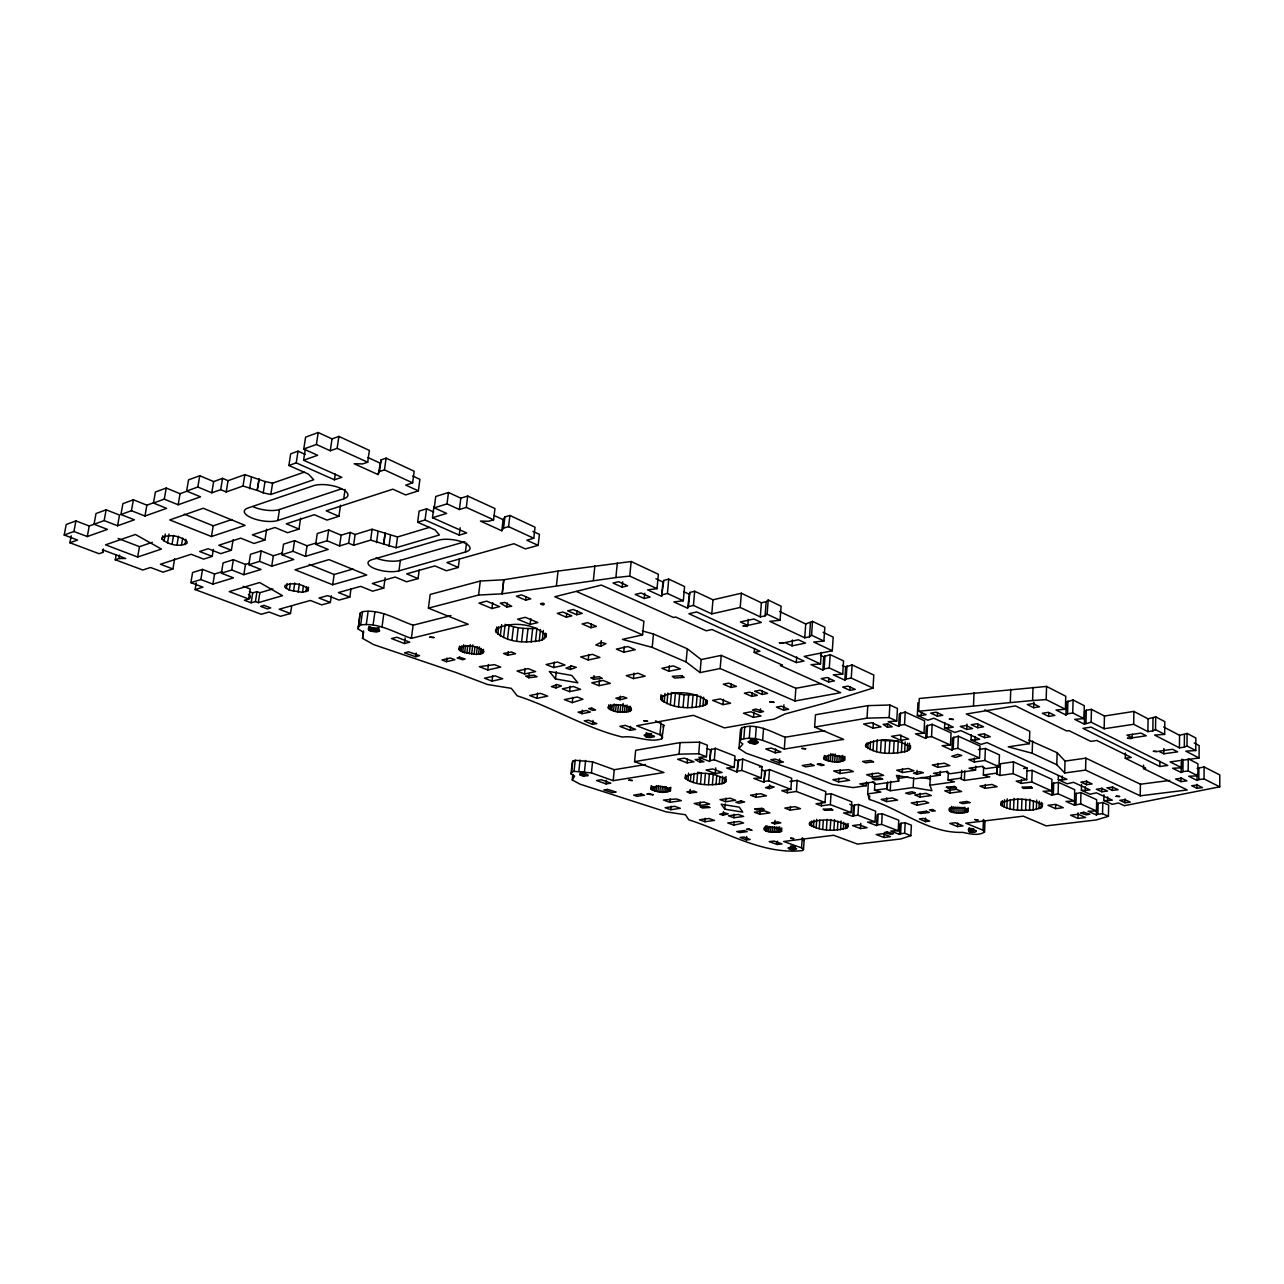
<?xml version="1.0" encoding="UTF-8"?>
<svg xmlns="http://www.w3.org/2000/svg" width="1284" height="1284" viewBox="0 0 1284 1284"><rect width="100%" height="100%" fill="white"/><g stroke="black" fill="none" stroke-linecap="round" stroke-linejoin="round"><path stroke-width="1.5" d="M1103.903 794.764L1103.775 800.494L1112.153 804.314L1118.508 802.998L1124.383 805.694L1219.752 786.819L1219.8 774.926L1204.103 766.933L1197.121 768.442M655.675 720.806L663.844 725.316L661.854 738.765C649.094 743.276 635.66 735.074 622.483 737.08C585.681 728.237 553.147 707.404 517.211 695.832L511.321 688.336L487.503 684.516L455.804 672.447L373.644 644.616L362.521 638.357L363.549 632.322L358.204 629.032L360.082 613.238L362.505 611.682C380.546 608.937 396.74 619.642 413.127 625.196L450.973 615.582M1194.184 743.003L1199.16 745.587L1199.063 757.977L1185.806 751.156L1195.757 750.546L1195.853 738.027L1187.106 733.421L1179.563 735.315L1163.609 726.969M1196.929 788.296L1191.713 785.728L1197.266 785.022L1202.466 787.606L1196.929 788.296L1196.945 784.347M1197.86 775.841L1188.181 770.978L1188.294 758.844L1197.94 763.771L1197.86 775.841L1188.663 776.242L1197.025 780.415L1197.073 774.429M1197.025 780.415L1198.807 779.565L1198.887 767.575M1219.752 786.819L1204.039 778.939L1204.103 766.933M162.169 539.296L162.185 537.627C169.809 533.711 180.787 536.086 187.063 541.688L186.966 543.341C179.327 547.161 168.493 544.833 162.169 539.296L162.779 535.749M360.082 613.238L358.204 629.032M917.964 702.749L917.322 715.397L921.254 715.525L926.117 714.658L918.622 711.224L919.28 698.496L1046.572 686.426L1065.752 696.249L1065.383 709.266L1056.026 710.036L1065.945 714.995L1066.314 702.075L1073.087 699.989L1084.29 705.718L1083.969 718.607L1074.66 719.345L1084.37 724.192L1084.691 711.4L1086.28 710.245L1091.448 709.378L1104.449 716.007L1133.9 711.416L1148.073 718.847L1155.696 716.841L1164.829 721.656L1164.652 734.4L1154.573 735.042L1179.434 747.85L1184.313 747.176L1184.442 734.608M1195.757 750.546L1186.994 745.988L1187.106 733.421M1179.434 747.85L1179.563 735.315M1180.975 781.651L1175.598 779.003L1181.585 778.216L1186.946 780.881L1180.975 781.651L1181.023 777.671M1181.954 759.117L1181.874 767.816L1172.613 768.233L1181.168 772.503L1181.264 762.134M1181.168 772.503L1182.933 771.62L1183.045 759.518M1163.769 753.788L1158.698 751.22L1172.581 749.262L1177.653 751.862L1163.769 753.788L1163.85 748.476M1084.37 724.192L1091.143 722.218L1104.16 728.75L1133.676 724.288L1147.88 731.607L1152.839 730.885L1153.016 718.093M1164.652 734.4L1155.52 729.649L1155.696 716.841M1159.837 766.5L1082.958 728.365L1091.063 727.129L1167.766 765.441L1159.837 766.5L1159.901 761.284M1143.579 765.12L1143.53 768.57L1187.235 789.965L1140.224 795.823L1140.417 784.219L1085.879 758.138L1065.03 761.091L1057.149 752.697L1028.901 740.066M1147.88 731.607L1148.073 718.847M1132.247 737.835L1126.951 735.154L1140.978 733.084L1146.243 735.78L1132.247 737.835L1132.311 734.223M1133.676 724.288L1133.9 711.416M1143.53 768.57L1145.697 768.281L1125.298 758.282L1125.394 753.034M1125.041 802.757L1119.776 800.317L1124.993 799.675L1130.257 802.115L1125.041 802.757L1125.121 798.937M1103.775 800.494L1107.562 800.702L1107.643 796.882M868.337 782.726L867.695 793.897L869.445 799.499C900.935 809.161 928.428 833.557 962.695 832.353C969.613 833.765 978.183 836.205 984.539 832.032L983.046 830.218L965.761 823.204L1023.3 816.159L1046.171 825.869L1096.199 819.962L1108.413 816.303L1108.654 805.132L1102.795 802.484L1096.632 803.768M1112.426 790.414L1106.952 787.862L1112.634 787.14L1118.107 789.692L1112.426 790.414L1112.506 786.53M1026.911 771.058L1032.159 770.336L1051.965 779.34L1051.612 790.88L1043.122 791.249L1051.885 795.149L1058.096 793.785L1074.371 801.072L1065.945 801.409L1074.483 805.212L1080.663 803.896L1096.424 810.942L1088.078 811.263L1096.376 814.955L1097.868 814.216L1098.125 803.014M1101.849 791.779L1096.343 789.243L1101.977 788.504L1107.482 791.056L1101.849 791.779L1101.929 787.911M1104.16 728.75L1104.449 716.007M1108.413 816.303L1102.539 813.687L1102.795 802.484M1086.489 784.701L1080.887 782.1L1086.553 781.346L1092.154 783.946L1086.489 784.701L1086.585 780.784M1091.143 722.218L1091.448 709.378M1096.376 814.955L1096.68 799.691L1080.951 792.549L1074.772 793.897M1075.96 804.442L1076.249 793.111M1077.934 818.406L1070.567 815.196L1078.191 814.265L1085.558 817.491L1077.934 818.406L1078.079 812.868M1080.663 803.896L1080.951 792.549M1107.562 800.702L1112.313 800.157L1096.392 792.838L1090.004 794.218L1081.385 790.27L1081.529 784.476M1085.959 723.069L1086.28 710.245M1081.385 790.27L1085.237 790.479L1085.333 786.611M1140.224 795.823L1085.574 770.111L1085.879 758.138M1065.945 714.995L1067.534 713.84L1067.887 700.904M1083.969 718.607L1072.734 712.957L1073.087 699.989M1074.483 805.212L1074.66 789.692L1058.433 782.293L1052.238 783.689L1051.885 795.149M1055.592 808.631L1048.001 805.325L1055.689 804.346L1063.248 807.668L1055.592 808.631L1055.705 804.891M1085.574 770.111L1064.693 772.968L1056.796 764.718L1057.149 752.697M1058.096 793.785L1058.433 782.293M1085.237 790.479L1090.004 789.901L1073.552 782.341L1067.148 783.77L1058.273 779.709L1058.385 775.793M1058.273 779.709L1062.173 779.934L1062.285 776.001M1064.693 772.968L1065.03 761.091M1065.383 709.266L1046.171 699.587L1046.572 686.426M1048.691 716.44L1042.303 713.294L1048.498 712.299L1054.87 715.461L1048.691 716.44L1048.803 712.764M1053.361 794.363L1053.699 782.871M1033.171 809.931L1041.035 807.877L1042.447 804.843C1030.571 798.086 1013.541 797.3 1001.135 803.062L1001.135 805.148C1010.315 811.311 1022.562 810.493 1033.171 809.931L1033.476 800.622M1036.381 809.402L1036.686 800.092M1039.045 808.711L1039.27 801.248M1041.035 807.877L1041.212 802.275M1042.303 806.93L1042.431 803.19M1021.55 810.316L1021.936 799.178M1025.611 810.397L1025.996 799.258M1026.686 779.725L1027.088 768.025L1013.525 761.861L1000.396 763.739L999.947 775.472L1013.108 773.642L1026.686 779.725L1016.174 781.154L1021.261 783.417L1031.774 782.004L1051.612 790.88M1056.796 764.718L1032.176 753.259L1008.197 746.839L1029.367 743.677L1029.784 731.318L984.828 709.827M918.622 711.224L1032.577 700.518L1033.026 687.405M1029.543 810.268L1029.912 799.113M1032.176 753.259L1032.577 741.077M1033.716 707.725L1027.28 704.547L1033.09 703.584L1039.51 706.778L1033.716 707.725L1033.909 702.155M1031.774 782.004L1032.159 770.336M1013.108 773.642L1013.525 761.861M1013.59 809.562L1013.991 798.439M1017.49 810.043L1017.875 798.905M1021.261 783.417L1021.39 779.548M1001.135 805.148L1001.279 801.425M1002.322 806.208L1002.531 800.622M1004.249 807.219L1004.537 799.772M1010.283 702.332L1010.765 689.283M1006.849 808.134L1007.186 798.841M1009.994 808.92L1010.331 799.643M999.947 775.472L996.914 774.124L997.203 766.291M996.914 774.124L997.395 765.232M975.728 766.179L975.567 770.111L969.035 768.201L982.838 766.211L982.677 767.27L985.775 768.651L998.984 766.773L999.434 754.88L985.39 748.492L978.328 749.551M984.539 737.658L978.183 734.721L983.977 733.806L990.333 736.759L984.539 737.658L984.684 734.111M961.732 770.352L961.267 779.115L964.332 780.431L989.771 776.884L983.335 775.006L983.656 767.206M998.984 766.773L984.908 760.465L985.39 748.492M983.046 830.218L983.48 819.513L984.972 821.359L984.539 832.032M985.181 788.312L979.997 786.065L991.938 784.444L997.106 786.707L985.181 788.312L985.326 784.492M967.301 812.05C970.206 806.48 953.627 807.026 949.293 808.471C946.581 814.056 962.936 813.446 967.301 812.05L967.446 808.39M1062.173 779.934L1066.972 779.324L986.979 742.601L980.912 744.415L971.041 739.905L971.266 734.625M968.168 811.632L968.329 807.957M973.497 705.558L974.042 692.638M968.858 831.567C966.724 829.175 974.845 829.833 976.418 830.828C976.594 833.348 965.552 833.091 969.019 828.003M969.436 831.743L969.597 828.196M970.142 831.904L970.287 828.357M970.929 832.032L971.073 828.485M971.041 739.905L974.877 740.049L975.021 736.518M984.908 760.465L974.283 762.022L974.444 758.042M971.763 832.128L971.908 828.581M972.63 832.176L972.774 828.629M977.718 727.723L971.234 724.706L977.108 723.759L983.576 726.792L977.718 727.723L977.862 724.144M973.481 832.192L973.625 828.645M974.283 762.022L968.89 759.614L979.531 758.058L980.029 746.052L958.378 736.197L952.503 738.011L951.942 750.113L942.039 745.699L950.497 745.057L951.059 732.875L932.152 724.288L926.294 726.166L925.668 738.428L915.46 733.87L923.999 733.196L924.608 720.854L905.204 712.01L899.346 713.968L898.672 726.407L888.143 721.704L896.746 720.998L897.436 708.479L889.86 705.012L867.775 705.638L815.468 714.787L814.634 727.065L843.684 739.391L784.299 749.07C770.785 743.95 755.778 734.769 740.836 739.648L739.568 741.526L742.906 744.014L738.958 748.46L746.197 753.243L808.984 775.006L832.674 784.444L853.058 787.59L866.299 785.696L866.523 781.924M956.837 812.804L957.094 807.315M957.543 826.559L949.791 823.429L955.264 822.755L963 825.885L957.543 826.559L957.704 822.98M958.875 812.933L959.116 807.443M960.897 812.949L961.138 807.459M962.823 812.868L963.064 807.379M964.332 780.431L964.749 770.785M966.788 729.456L960.288 726.455L966.114 725.524L972.598 728.542L966.788 729.456L967.013 724.112M964.573 812.692L964.814 807.187M966.082 812.403L966.242 808.743M930.37 775.697L929.905 785.23L954.445 781.812L948.009 779.966L948.362 772.262M949.983 793.079L944.767 790.864L956.387 789.291L961.604 791.506L949.983 793.079L950.16 789.291M949.983 811.44L950.144 807.78M951.942 750.113L953.209 749.102L953.755 736.984M951.364 811.889L951.604 806.4M953.017 812.274L953.258 806.785M954.863 812.579L955.103 807.09M979.531 758.058L957.832 748.347L958.378 736.197M937.834 767.351L932.28 764.975L944.35 763.194L949.871 765.601L937.834 767.351L938.026 763.434M872.462 782.084L875.656 784.363L898.688 781.073L896.425 775.424L915.476 778.682L940.097 775.167L940.273 771.299M974.877 740.049L979.676 739.247L960.801 730.596L954.734 732.474L944.559 727.835L944.799 722.475M944.559 727.835L948.443 727.964L948.603 724.401M925.668 738.428L926.904 737.369L927.513 725.091M925.411 821.632L919.36 818.903L923.774 818.422L929.696 821.118L925.411 821.632L925.587 818.052M950.497 745.057L931.558 736.583L932.152 724.288M937.368 716.183L930.723 713.134L936.164 712.219L942.809 715.284L937.368 716.183L937.545 712.572M916.872 774.188L923.389 772.695L919.745 771.604L913.438 773.128L916.872 774.188L917.065 770.32M921.254 715.525L921.431 711.914M917.145 805.228L911.271 802.885L924.528 801.12L928.685 802.837L917.145 805.228L917.322 801.553M920.002 797.059L914.706 794.908L926.021 793.351L931.317 795.534L920.002 797.059L920.179 793.335M825.644 794.443L831.053 793.673L851.79 801.81L851.131 812.611L843.572 812.9L852.769 816.431L853.411 805.71L854.486 804.988L858.579 804.474L875.624 811.167L875.014 821.84L867.519 822.113L876.458 825.548L877.068 814.955L878.144 814.249L882.236 813.751L898.768 820.235L898.206 830.78L890.759 831.037L899.474 834.391L900.582 833.733L901.143 823.237L905.204 822.771L911.383 825.179L910.837 835.643L900.983 838.917L857.535 844.102L833.637 835.274L783.641 841.485L801.569 847.873L803.511 849.526L802.42 850.602C762.198 854.871 726.038 831.599 688.754 819.802L685.463 814.746L666.219 811.889L579.999 784.155L572.247 779.95L572.808 774.493M907.29 751.124L910.549 747.721C899.265 738.3 878.352 737.497 865.657 744.736L865.496 745.972C876.234 755.409 893.985 754.206 907.29 751.124L907.708 743.115M910.837 835.643L904.658 833.268L905.204 822.771M909.2 750.097L909.554 743.227M910.292 748.957L910.484 745.506M887.421 782.871L887.116 789.499L890.229 790.751L913.181 787.557L913.662 778.088M897.612 753.05L898.254 741.093L881.209 740.451L880.535 752.376M898.672 726.407L899.875 725.316L900.549 712.861M898.688 781.073L898.993 775.343M900.71 740.306L891.61 736.31L899.586 735.042L908.671 739.054L900.71 740.306L900.999 735.09M901.384 752.617L902.026 740.659M923.999 733.196L904.546 724.497L905.204 712.01M902.299 772.535L896.714 770.207L908.43 768.49L913.999 770.833L902.299 772.535L902.508 768.667M899.474 834.391L900.036 823.911L901.143 823.237M904.642 751.975L905.172 741.975M884.788 752.906L885.462 740.964M898.206 830.78L881.643 824.392L882.236 813.751M887.437 727.209L883.151 724.353L887.726 723.919L892.219 726.808L887.437 727.209L887.629 723.662M896.746 720.998L889.154 717.579L889.86 705.012M883.906 837.457L876.169 834.536L882.782 833.717L890.518 836.654L883.906 837.457L884.098 834.006M886.538 801.585L881.177 799.434L892.252 797.958L897.564 800.092L886.538 801.585L886.746 797.894M887.116 789.499L887.533 781.972M889.154 753.194L889.828 741.253M890.229 790.751L890.743 781.378M893.487 753.243L894.145 741.301M873.024 750.723L873.601 740.772M872.205 776.997L866.652 774.701L878.112 773.016L883.649 775.327L872.205 776.997L872.43 773.161M876.571 751.638L877.261 739.696M867.695 793.897L880.888 792.051L874.484 790.286L874.918 782.791M876.458 825.548L877.55 824.874L878.144 814.249M860.473 828.581L852.528 825.58L859.173 824.729L867.101 827.731L860.473 828.581L860.794 823.317M814.634 727.065L867.037 718.157L867.775 705.638M866.202 747.24L866.443 743.227M867.743 748.476L868.096 742.489M662.769 737.16L659.944 734.785L636.72 725.765L693.424 715.332L724.433 727.884L774.156 719.12L784.877 714L824.424 703.263L873.024 688.08L873.794 675.031L852.094 664.903L845.658 666.974L844.824 680.135L833.252 674.838L842.721 674.148L843.556 660.907L830.17 654.631L823.734 656.782L822.851 670.071L810.99 664.647L820.524 663.94L821.295 652.465M870.038 749.663L870.52 741.687M873.024 728.172L863.618 724.064L871.627 722.731L881.017 726.872L873.024 728.172L873.329 722.892M869.445 799.499L869.653 795.807M847.055 827.859L847.986 826.077C837.553 819.064 820.669 817.924 809.337 823.397L809.305 824.328C819.738 831.438 835.178 831.486 847.055 827.859L847.263 824.36M847.889 827.008L848.114 823.493M852.769 816.431L853.828 815.725L854.486 804.988M875.014 821.84L857.937 815.228L858.579 804.474M838.548 781.94L832.899 779.677L844.037 778.04L849.607 780.303L838.548 781.94L838.789 778.152M839.945 773.546L833.669 770.962L848.74 769.662L853.379 771.54L839.945 773.546L840.185 769.71M840.763 761.556C853.025 758.058 831.871 753.612 827.57 755.778C815.452 759.326 836.51 763.659 840.763 761.556L841.132 755.698M844.824 680.135L846.156 678.995L846.975 665.818M837.393 829.978L837.938 821.262M842.384 761.251L842.753 755.393M843.7 760.85L843.941 756.95M844.663 760.369L844.904 756.469M840.587 829.689L841.132 820.957M849.847 690.359L842.657 687.101L848.066 686.105L855.24 689.38L849.847 690.359L850.072 686.651M873.024 688.08L851.276 678.096L852.094 664.903M843.331 829.223L843.749 822.241M845.514 828.613L845.835 823.365M830.395 761.316L830.892 753.531M826.398 829.737L827.073 819.288M832.497 761.605L833.011 753.804M851.131 812.611L830.363 804.587L831.053 793.673M830.17 829.994L830.828 819.561M834.68 761.765L835.178 753.965M836.831 761.813L837.2 755.971M833.878 830.074L834.536 819.625M838.885 761.749L839.255 755.891M816.143 827.987L816.72 819.272M842.721 674.148L829.304 667.969L830.17 654.631M828.645 681.981L821.23 678.626L827.04 677.519L834.456 680.889L828.645 681.981L828.886 678.241M819.256 828.71L819.818 820.011M824.119 759.358L824.376 755.457M830.363 804.587L821.311 805.822L821.551 802.195M825.227 759.935L825.484 756.035M820.524 663.94L804.169 656.413L832.305 650.779L833.204 637.137L823.076 632.306M826.687 760.481L826.944 756.581M822.707 829.304L823.285 820.604M821.311 805.822L815.998 803.784L825.034 802.532L825.756 791.586L797.171 780.383L789.917 781.474M828.437 760.947L828.806 755.088M803.511 849.526L804.185 839.495L802.243 837.826L801.569 847.873M810.011 825.291L810.252 821.792M811.44 826.238L811.777 821.006M832.305 650.779L813.719 642.032L823.895 641.069L824.826 627.266L812.515 621.344L805.726 623.976L779.532 611.457M813.494 827.153L813.96 820.171M822.851 670.071L824.151 668.9L825.034 655.594M791.121 849.494C778.907 845.53 808.166 849.206 791.121 849.494L791.345 846.156M791.907 849.575L792.148 846.236M825.034 802.532L796.401 791.474L797.171 780.383M792.709 849.623L792.95 846.284M793.496 849.639L793.737 846.3M794.234 849.623L794.459 846.284M358.22 626.48L360.643 624.971C378.684 622.307 394.942 632.835 411.378 638.341L468.227 624.249L428.391 608.135L430.172 594.444L480.296 581.042L503.729 579.774L558.026 571.075L631.166 561.509L658.371 574.269L657.023 588.666L647.569 589.87L661.597 596.29L662.929 582.005L663.812 580.416L668.739 579.116L684.581 586.531L683.297 600.768L673.891 601.923L687.566 608.167L689.749 592.502L694.676 591.25L712.973 599.805L741.349 593.224L761.396 602.806L766.163 601.714L768.201 600.013L781.105 606.225L780.062 620.3L769.742 621.328L804.747 637.795L809.498 636.816L810.445 622.965M794.876 849.559L795.117 846.22M809.498 636.816L811.568 635.227L812.515 621.344M781.507 831.406C782.261 826.334 768.554 826.896 764.044 828.132C763.45 833.204 776.964 832.594 781.507 831.406L781.747 827.971M796.305 662.592L688.93 613.736L696.714 611.954L804.009 661.067L796.305 662.592L796.706 656.862M796.401 791.474L787.317 792.79L787.573 789.098M754.527 648.564L754.222 652.4L782.502 665.144L780.399 665.561L840.683 692.67L794.957 701L795.855 688.304L721.255 655.386L701.176 659.559L687.277 648.757L653.476 633.991L642.321 630.958M787.317 792.79L781.796 790.671L790.88 789.339L791.666 778.232L769.501 769.549L764.734 771.106L763.9 782.293L753.788 778.409L761.187 777.879L762.038 766.612L742.73 759.069L737.995 760.674L737.096 772.005L726.696 768.009L734.143 767.463L735.042 756.051L715.284 748.299L710.566 749.968L709.619 761.444L698.913 757.335L706.409 756.757L707.372 745.202L699.684 742.168L680.103 742.601L635.66 750.305L634.585 761.637L663.924 772.503L613.19 780.672L591.426 772.904L574.06 771.331L571.653 772.262L570.995 773.899L574.638 776.082L572.247 779.95M790.222 810.108L784.829 808.069L795.117 806.641L800.51 808.695L790.222 810.108L790.479 806.529M804.747 637.795L805.726 623.976M790.366 849.382L790.607 846.044M770.384 831.855L770.753 826.703M772.246 832.064L772.631 826.912M774.14 832.176L774.509 827.024M774.733 823.863L771.54 822.803L777.831 821.84L780.849 822.867L774.733 823.863L774.99 820.38M779.34 762.776L770.801 759.743L775.103 759.037L783.465 762.006L779.34 762.776L779.613 758.908M783.545 710.18L776.387 707.131L781.442 706.216L788.585 709.282L783.545 710.18L783.93 704.82M775.985 832.192L776.355 827.04M777.703 832.128L778.072 826.976M777.221 844.487L769.18 841.646L773.947 841.052L781.972 843.909L777.221 844.487L777.462 841.132M784.299 749.07L785.15 737.241C771.684 732.057 756.693 722.731 741.783 727.723L740.499 729.633L738.958 748.46M792.051 645.868L784.941 642.578L798.407 639.785L805.501 643.091L792.051 645.868L792.469 640.01M779.227 831.968L779.597 826.816M780.511 831.727L780.768 828.292M763.9 782.293L765.585 770.207M764.462 830.363L764.718 826.928M790.88 789.339L768.683 780.784L769.501 769.549M765.585 830.812L765.97 825.66M769.341 788.617L774.22 786.996L770.4 786.081L765.505 787.702L769.341 788.617L769.614 784.925M766.981 831.213L767.367 826.061M768.602 831.567L768.988 826.414M775.279 752.825L765.762 748.989L771.395 748.058L780.913 751.91L775.279 752.825L775.568 748.909M754.735 743.821C769.196 740.29 734.063 740.242 754.735 743.821L755.024 739.857M755.393 738.701L756.308 726.744M687.566 608.167L688.497 606.658L693.424 605.438L711.785 613.88L740.21 607.444L760.305 616.898L765.087 615.838L766.163 601.714M755.634 743.789L755.939 739.825M756.437 743.693L756.741 739.728M765.087 615.838L767.126 614.169L768.201 600.013M760.288 712.427L763.547 711.496L755.714 709.025L752.456 710.036L760.288 712.427L760.561 708.88M762.102 694.467L754.623 691.241L760.112 690.198L767.591 693.424L762.102 694.467L762.375 690.808M756.132 797.3L750.482 795.197L760.802 793.705L766.436 795.807L756.132 797.3L756.404 793.673M762.648 740.274L763.547 728.333M759.855 814.265L754.446 812.258L764.462 810.878L769.886 812.884L759.855 814.265L760.112 810.734M751.846 696.377L744.367 693.183L749.824 692.156L757.303 695.366L751.846 696.377L752.135 692.75M749.262 738.316L750.193 726.359M750.177 743.211L750.482 739.263M760.305 616.898L761.396 602.806M750.979 743.436L751.284 739.472M753.515 717.371L743.452 713.182L751.044 711.801L761.075 715.99L753.515 717.371L753.917 712.074M751.862 743.596L752.167 739.648M752.809 743.725L753.114 739.777M746.437 839.945L740.098 837.457L743.966 837.04L750.177 839.495L746.437 839.945L746.71 836.574M753.772 743.805L754.077 739.841M747.85 625.404L740.386 621.954L753.933 618.968L761.364 622.451L747.85 625.404L748.315 619.434M733.902 817.764L728.429 815.805L738.22 814.441L743.693 816.415L733.902 817.764L734.175 814.265M733.838 825.098L743.58 822.996L739.263 821.423L727.771 822.98L733.838 825.098L734.111 821.648M737.096 772.005L738.798 759.743M740.836 739.648L741.783 727.723M743.837 738.557L744.768 726.616M761.187 777.879L741.847 770.432L742.73 759.069M722.025 783.721L725.588 782.1L726.134 780.03C715.044 772.358 698.143 771.363 685.656 776.226L685.271 778.313C695.43 785.808 709.972 785.439 722.025 783.721L722.635 776.322M730.949 687.454L723.293 684.195L728.75 683.136L736.406 686.41L730.949 687.454L731.238 683.794M724.16 782.983L724.609 777.43M725.588 782.1L726.038 776.531M723.197 815.131L728.253 813.879L724.93 812.965L719.682 814.2L723.197 815.131L723.486 811.616M740.21 607.444L741.349 593.224M724.786 809.193L721.175 804.217L739.231 807.154L742.73 812.082L724.786 809.193L725.203 803.88M725.653 801.714L719.987 799.643L730.034 798.183L735.684 800.253L725.653 801.714L725.942 798.118M708.479 784.717L709.394 773.658L713.294 773.722L712.379 784.781M794.957 701L720.163 668.531L721.255 655.386M734.143 767.463L714.337 759.807L715.284 748.299M715.284 773.53L706.023 770.015L712.797 768.956L722.057 772.486L715.284 773.53L715.734 767.896M716.023 784.636L716.777 775.408M723.004 704.659L712.62 700.358L720.228 698.913L730.596 703.231L723.004 704.659L723.454 699.298M719.281 784.267L719.891 776.884M699.78 762.102L695.174 759.598L699.138 759.245L703.953 761.765L699.78 762.102L700.101 758.282M661.067 694.612L661.019 699.571C672.88 708.993 691.177 709.346 705.285 705.077L705.735 699.732M705.285 705.077L706.874 703.921L707.179 700.358M700.518 783.978L701.449 772.92L697.693 772.262L696.747 783.32M699.812 805.501L694.179 803.463L704.033 802.035L709.651 804.089L699.812 805.501L700.117 801.954M704.467 784.444L705.398 773.385M704.932 821.728L699.411 819.786L708.993 818.486L714.482 820.412L704.932 821.728L705.221 818.277M709.619 761.444L711.352 749.005M687.967 780.511L688.609 773.112M696.137 707.323L697.196 694.901L684.147 694.853L672.768 692.798M690.359 781.555L690.985 774.172M720.163 668.531L700.053 672.591L701.176 659.559M689.893 793.047L686.844 791.827L693.793 790.992L696.763 792.164L689.893 793.047L690.214 789.419M693.328 782.502L694.114 773.273M699.812 706.81L700.727 696.153M706.409 756.757L698.689 753.756L699.684 742.168M702.894 706.056L703.664 697.164M711.785 613.88L712.973 599.805M683.04 707.243L684.147 694.853M634.585 761.637L679.076 754.157L680.103 742.601M693.424 605.438L694.676 591.25M687.582 707.548L688.673 695.142M685.271 778.313L685.592 774.605M687.149 762.873L677.631 759.261L684.42 758.138L693.938 761.765L687.149 762.873L687.486 759.069M692.012 707.58L693.087 695.174M686.25 779.42L686.571 775.713M665.658 791.987C678.482 790.254 659.992 784.668 655.514 786.562C642.77 788.312 661.212 793.833 665.658 791.987L666.139 786.562M674.26 705.895L675.368 693.488M667.279 791.827L667.616 788.216M668.675 791.57L668.996 787.959M669.75 791.233L670.071 787.606M670.473 790.816L670.794 787.188M669.815 802.339L663.443 800.044L676.668 798.969L681.355 800.638L669.815 802.339L670.136 798.776M678.546 706.698L679.653 694.291M688.497 606.658L689.749 592.502M670.842 809.706L665.128 807.7L674.726 806.304L680.343 808.31L670.842 809.706L671.147 806.208M700.053 672.591L686.105 661.966L687.277 648.757M662.191 701L662.672 695.655M654.342 790.832L654.679 787.204M659.944 734.785L661.019 722.908M656.044 791.233L656.525 785.824M664.181 702.396L665 693.504M661.854 738.765L662.4 732.859M657.906 791.586L658.403 786.161M668.932 671.259L661.886 668.29L673.346 665.914L680.44 668.9L668.932 671.259L669.446 665.69M666.942 703.696L667.905 693.039M659.88 791.827L660.361 786.418M661.87 791.987L662.367 786.562M670.344 704.884L671.452 692.461M663.828 792.035L664.309 786.611M946.998 771.363L946.902 772.406L950.016 773.754L975.567 770.111M648.26 737.401C632.723 731.784 668.129 736.695 648.26 737.401L648.629 733.469M649.222 737.514L649.592 733.581M661.597 596.29L663.812 580.416M650.169 737.562L650.539 733.629M651.1 737.562L651.453 733.629M662.48 594.717L667.423 593.465L668.739 579.116M650.892 789.291L651.229 785.664M651.726 789.837L652.063 786.209M652.882 790.35L653.219 786.739M661.019 699.571L661.34 696.008M686.105 661.966L652.208 647.393L653.476 633.991M645.74 736.807L646.109 732.875M646.494 737.048L646.863 733.116M647.345 737.241L647.714 733.308M629.625 711.368L631.519 709.619C626.062 704.226 615.068 703.568 608.327 706.986L608.151 707.644C613.238 713.037 622.724 712.668 629.625 711.368L630.123 706.12M633.429 678.594L645.162 676.187L638.02 673.217L626.287 675.641L633.429 678.594L633.959 673.105M630.669 710.854L631.006 707.356M630.251 730.371L635.628 729.392L625.196 725.364L619.835 726.359L630.251 730.371L630.637 726.407M644.199 598.505L650.105 597.092L641.117 592.999L635.211 594.444L644.199 598.505L644.712 593.176M652.208 647.393L622.403 639.384L642.594 634.858L643.894 621.263L576.436 591.491M620.011 699.748L626.865 698.095L622.933 696.634L615.855 698.223L620.011 699.748L620.349 696.201M613.19 780.672L614.266 769.71L645.451 764.526M620.011 712.058L620.702 705.077M622.275 712.187L623.125 703.471M624.441 712.171L625.131 705.205M626.448 712.026L627.122 705.044M628.197 711.753L628.695 706.521M608.423 708.335L608.76 704.836M609.13 709.041L609.483 705.542M622.146 587.173L627.667 585.809L618.567 581.668L613.046 583.048L622.146 587.173L622.692 581.78M610.253 709.715L610.767 704.483M611.73 710.357L612.243 705.125M606.064 783.914L610.879 783.144L601.313 779.741L596.498 780.528L606.064 783.914L606.417 780.287M613.527 710.935L614.217 703.953M615.55 711.416L616.24 704.451M657.023 588.666L629.738 576.083L631.166 561.509M617.748 711.801L618.423 704.82M623.751 652.208L635.227 649.704L627.908 646.558L616.368 649.11L623.751 652.208L624.313 646.526M591.426 772.904L592.55 761.845L575.216 760.272L572.808 761.219L572.15 762.889L570.995 773.899M428.391 608.135L478.579 595.038L502.06 593.834L615.871 577.575L617.331 563.05M580.304 775.199C577.399 769.453 599.451 778.216 580.304 775.199L580.689 771.54M580.978 775.424L581.347 771.748M581.748 775.6L582.117 771.941M582.583 775.761L582.968 772.101M583.466 775.873L583.851 772.214M593.689 679.284L590.72 677.695L599.339 676.684L602.276 678.369L593.689 679.284L594.059 675.641M584.493 771.507L585.616 760.417M584.364 775.937L584.734 772.278M592.598 724.401L584.236 720.854L588.618 720.163L596.803 723.63L592.598 724.401L592.999 720.42M600.719 646.301L605.968 643.637L601.04 642.337L595.792 644.985L600.719 646.301L601.297 640.588M598.922 685.688L610.301 683.345L603.143 680.456L591.78 682.799L598.922 685.688L599.484 680.263M571.653 772.262L572.808 761.219M593.368 580.4L594.861 565.971M574.06 771.331L575.216 760.272M582.053 713.679L590.415 712.058L586.467 710.517L578.089 712.155L582.053 713.679L582.406 710.212M590.929 627.699L596.434 626.415L587.623 622.644L582.117 623.944L590.929 627.699L591.33 623.815M588.2 659.992L599.917 657.44L592.406 654.342L580.673 656.927L588.2 659.992L588.778 654.407M578.875 771.138L580.031 760.064M570.321 669.478L576.291 667.359L571.653 665.979L565.955 668.129L570.321 669.478L570.722 665.802M576.693 614.715L582.246 613.383L573.242 609.483L567.672 610.847L576.693 614.715L577.11 610.767M569.566 691.627L580.625 689.347L573.418 686.507L562.36 688.802L569.566 691.627L570.144 686.266M572.279 702.637L582.952 699.234L577.286 696.987L564.334 699.603L572.279 702.637L572.824 697.372M566.324 617.203L571.829 615.887L562.825 612.019L557.304 613.351L566.324 617.203L566.758 613.271M553.645 667.536L564.992 665.048L557.481 662.03L546.117 664.534L553.645 667.536L554.239 662.014M555.523 678.931L549.311 671.484L571.829 675.464L577.848 682.831L555.523 678.931L556.309 671.692M555.94 687.919L561.429 685.929L557.16 684.629L551.43 686.619L555.94 687.919L556.325 684.34M542.281 640.01L546.294 635.869C535.155 623.254 510.085 620.862 495.784 629.433L495.496 631.022C506.153 643.444 527.21 643.348 542.281 640.01L543.341 630.492M536.985 698.319L547.706 696.105L540.5 693.344L529.73 695.543L536.985 698.319L537.579 693.039M544.528 638.822L545.17 633.108M545.893 637.426L546.326 633.606M556.453 585.376L558.026 571.075M531.175 641.936L532.667 628.646L536.953 628.309L535.46 641.599M528.719 677.743L525.638 676.074L534.016 675.143L537.081 676.748L528.719 677.743L529.12 674.116M539.216 640.957L540.484 629.545M525.654 600.158L530.79 598.858L521.529 594.893L516.409 596.209L525.654 600.158L526.055 596.659M521.609 641.631L523.134 628.357L532.667 628.646M532.956 531.399L539.408 534.369L538.157 545.363L526.841 540.211L533.759 538.269L535.027 527.194L509.909 515.462L504.901 516.922L503.119 519.635L501.787 530.774L480.425 521.063L488.578 521.272L493.586 519.795L494.95 508.528L467.729 496.041L460.828 498.176L448.485 492.494L435.741 496.507L434.265 507.838L446.623 513.407L432.499 517.709L433.96 506.506M526.488 641.936L528.013 628.662M524.53 673.988L535.605 671.58L528.141 668.611L517.051 671.034L524.53 673.988L525.156 668.531M530.115 624.409L537.819 622.563L525.3 617.315L517.596 619.177L530.115 624.409L530.79 618.583M507.758 655.257L515.558 653.716L511.546 651.999L503.617 653.476L507.758 655.257L508.191 651.55M511.931 640.106L513.488 626.817L506.458 624.714M516.698 641.005L518.222 627.732L513.488 626.817M961.267 779.115L961.395 778.088L948.009 779.966M500.311 636.013L501.659 624.586M506.843 606.947L500.246 603.143L504.885 602.469L511.738 606.305L506.843 606.947L507.308 602.982M503.585 637.554L505.158 624.249M507.517 638.934L509.074 625.645M491.981 608.536L499.685 606.594L486.7 601.153L478.996 603.111L491.981 608.536L492.687 602.613M501.787 530.774L503.569 528.093L504.901 516.922M487.792 669.975L500.728 667.07L494.501 664.663L479.317 666.653L487.792 669.975L488.434 664.518M503.569 528.093L508.576 526.649L509.909 515.462M496.17 632.675L496.86 626.945M492.045 681.114L502.686 678.755L495.223 675.865L484.469 678.209L492.045 681.114L492.687 675.737M497.807 634.376L498.706 626.736M476.396 654.423L481.949 653.572L483.988 651.614C478.402 645.451 466.269 644.311 459.03 648.195L459.142 649.752L462.705 652.128L476.396 654.423L477.295 647.008M478.547 654.294L479.446 646.879M480.409 654.005L481.083 648.436M481.949 653.572L482.399 649.864M483.073 653.01L483.522 649.303M464.647 652.818L465.562 645.403M466.83 653.412L467.745 645.996M469.19 653.877L470.329 644.616M478.579 595.038L480.296 581.042M471.629 654.214L472.753 644.953M474.053 654.391L474.968 646.992M465.418 552.024A18.201 6.436 7.7 0 0 463.957 542.651A18.201 6.436 7.7 0 0 438.406 540.211L372.007 559.663A17.687 6.003 8.2 0 0 374.318 568.459A17.687 6.003 8.2 0 0 398.939 570.85L465.418 552.024L466.557 543.004M459.142 649.752L459.608 646.029M459.913 650.571L460.362 646.847M461.117 651.373L461.807 645.804M462.705 652.128L463.636 644.712M433.703 512.027L426.529 508.817L419.13 511.096L417.637 522.235L425.052 519.972L459.223 535.123L460.153 527.772M446.511 661.677L454.873 659.735L450.379 658.002L442.017 659.96L446.511 661.677L446.976 658.034M419.226 569.903L418.07 578.602L406.643 573.852L434.907 565.907L446.334 570.77L458.324 567.464L459.431 558.604M434.265 507.838L447.009 503.89L459.383 509.523L466.301 507.405L467.729 496.041M459.383 509.523L460.828 498.176M447.009 503.89L448.485 492.494M415.727 656.734L419.579 655.643L408.585 651.823L404.492 652.85L415.727 656.734L416.209 653.058M404.396 643.525L409.757 642.193L396.868 637.233L391.508 638.565L404.396 643.525L405.134 637.923M425.052 519.972L426.529 508.817M411.378 638.341L413.127 625.196M412.71 476.027L419.916 479.349L418.375 490.857L405.728 485.111L412.629 482.864L414.202 471.26L386.099 458.147L381.123 459.849L378.074 474.582L354.175 463.749L362.714 463.909L367.689 462.208L369.375 450.411L338.896 436.416L332.042 438.887L318.207 432.515L305.592 437.154L303.762 449.031L317.613 455.274L303.602 460.25L305.415 448.501M382.006 626.945L383.82 613.656M397.526 536.969L372.135 529.249L355.122 534.497L350.195 532.411L341.143 535.219L328.656 529.955L317.26 533.55L315.655 544.288L327.051 540.757L339.586 545.957L348.638 543.196L353.582 545.267L370.611 540.115L396.05 547.754L397.526 536.969L429.53 527.355M398.939 570.85L400.367 560.338L464.872 541.752M370.755 631.118C358.878 622.884 395.761 633.365 370.755 631.118L371.285 627.346M383.547 544.111L385.056 533.293M371.75 631.375L372.28 627.619M383.772 544.047L385.28 533.213M373.098 624.955L374.944 611.649M372.825 631.6L373.355 627.828M373.933 631.744L374.447 627.972M375.008 631.824L375.538 628.053M376.052 631.84L376.565 628.069M376.982 631.776L377.512 628.004M389.004 546.262L390.48 535.46M377.785 631.632L378.315 627.876M351.03 588.65L349.826 597.092L338.414 592.582L360.643 586.355L372.617 591.17L383.723 588.104L385.136 577.816M378.443 631.439L378.957 627.667M360.643 624.971L362.505 611.682M378.074 474.582L379.47 471.549L384.462 469.88L386.099 458.147M362.521 638.357L363.565 630.893M376.533 542.618L378.042 531.785M366.277 624.554L368.139 611.248M368.524 630.075L369.054 626.303M369.102 630.444L369.632 626.672M369.856 630.797L370.386 627.025M379.47 471.549L381.123 459.849M370.611 540.115L372.135 529.249M353.582 545.267L355.122 534.497M339.586 545.957L341.143 535.219M348.638 543.196L350.195 532.411M300.633 518.174L298.979 529.072L286.3 523.808L314.307 514.707L327.019 520.1L338.912 516.296L340.533 505.19M343.711 498.85A19.404 7.11 9.3 0 0 340.613 488.273A19.404 7.11 9.3 0 0 313.585 485.689L247.876 508.047A18.859 6.597 9.7 0 0 251.808 517.95A18.859 6.597 9.7 0 0 277.793 520.485L343.711 498.85L345.091 489.413M332.652 584.75L366.743 575.007L328.993 559.599L295.031 569.775L332.652 584.75L334.161 574.494L353.084 568.989M291.709 605.647L290.505 613.511L279.19 609.226L310.359 600.463L321.722 604.876L330.373 602.469L331.352 595.792M303.762 449.031L316.394 444.473L330.261 450.78L337.13 448.341L338.896 436.416M305.287 454.424L298.032 451.166L290.714 453.814L288.884 465.482L296.235 462.866L334.418 479.799L335.284 474.037M327.051 540.757L328.656 529.955M302.494 592.293L308.032 590.704L308.369 589.228C302.559 583.755 292.27 582.246 285 585.472L284.727 586.965L289.317 590.175L302.494 592.293L303.505 585.536M305.961 591.764L306.732 586.708M308.032 590.704L308.545 587.318M330.261 450.78L332.042 438.887M293.49 591.426L294.774 582.984M316.394 444.473L318.207 432.515M298.113 592.165L299.397 583.738M307.036 545.796L294.582 540.676L283.571 544.143L281.934 554.72L292.961 551.301L305.448 556.357L307.036 545.796L316.506 542.859M286.268 588.618L287.038 583.546M292.961 551.301L294.582 540.676M289.317 590.175L290.361 583.418M296.235 462.866L298.032 451.166M243.222 586.323L250.284 589.035L248.695 599.002L244.425 600.254L251.15 602.79L255.404 601.57L258.293 602.661L259.866 592.726L272.898 588.907M277.793 520.485L279.511 509.507L341.608 488.787M273.348 555.779L261.214 550.932L250.508 554.303L248.839 564.703L259.561 561.381L271.726 566.196L273.348 555.779L282.528 552.939M288.884 465.482L308.433 474.101L313.729 479.751L270.812 494.484L263.22 492.847L265.018 481.532L244.859 474.647L228.07 480.681L222.581 478.354L213.658 481.58L199.758 475.738L188.539 479.847L186.613 491.082L200.529 496.812L178.155 504.772L164.288 499.139L153.454 503.055L155.412 492.013L166.23 488.048L180.065 493.714L187.512 491.018M251.15 602.79L252.723 592.871L256.977 591.619L259.866 592.726M259.561 561.381L261.214 550.932M270.812 494.484L272.593 483.185L304.292 472.127M233.11 539.681L231.393 550.242L218.778 545.267L240.718 538.14L253.991 543.469L264.969 539.954L266.671 529.233M255.404 601.57L256.977 591.619M186.613 491.082L197.832 487.021L211.78 492.815L220.704 489.653L226.209 491.949L243.013 486.01L257.169 490.44L258.983 479.125M245.485 564.43L233.383 559.696L223.063 562.938L221.378 573.194L231.714 570L243.832 574.702L245.485 564.43L249.289 563.243M257.169 490.44L259.207 479.044M231.714 570L233.383 559.696M249.61 488.803L251.439 477.471M243.013 486.01L244.859 474.647M174.672 558.733L172.907 568.972L160.436 564.254L191.123 554.271L203.674 559.134L212.197 556.389L213.353 549.424M226.209 491.949L228.07 480.681M214.572 574.012L202.535 569.406L192.584 572.536L190.883 582.647L200.834 579.566L212.903 584.124L214.572 574.012L222.052 571.701M290.505 613.511L280.426 616.304L269.11 612.051L261.246 614.266L195.12 589.549L196.243 582.872M211.78 492.815L213.658 481.58M200.834 579.566L202.535 569.406M211.443 536.519L245.083 525.365L203.193 508.255L169.745 519.924L211.443 536.519L213.224 525.814L231.906 519.522M220.704 489.653L222.581 478.354M181.525 545.154L182.729 538.108M185.024 544.56L185.923 539.264M197.832 487.021L199.758 475.738M178.155 504.772L180.065 493.714M172.04 544.239L173.565 535.444M176.967 545.042L178.476 536.247M164.047 541.126L165.283 534.08M167.498 542.875L169.023 534.064M164.288 499.139L166.23 488.048M137.645 557.031L161.447 549.071L135.398 534.481L105.545 544.833L137.645 557.031L139.491 546.679L152.298 542.313M146.874 505.174L133.408 499.781L122.911 503.649L120.937 514.515L131.45 510.711L144.931 516.04L146.874 505.174L154.096 502.574M172.907 568.972L162.988 572.15L150.533 567.48L142.781 570L115.271 559.776L116.202 554.624M115.271 559.776L119.011 558.508L119.621 555.073M131.45 510.711L133.408 499.781M117.582 525.782L119.524 515.061L106.139 509.812L96.027 513.52L94.037 524.241L107.439 529.393L87.28 536.552L73.942 531.496L64.2 535.027L66.206 524.482L75.933 520.903L89.254 526.007L104.148 520.582L117.582 525.782L134.403 519.795L120.937 514.515M104.148 520.582L106.139 509.812M71.198 535.781L69.882 542.747L99.061 553.709L102.784 552.441L103.426 548.974M87.28 536.552L89.254 526.007M73.942 531.496L75.933 520.903M660.746 698.191L661.372 696.875C675.175 690.23 695.302 691.691 707.404 701.241L706.874 703.921M662.929 726.953L663.844 725.316M803.094 840.587L804.185 839.495M1152.839 730.885L1155.52 729.649M1184.313 747.176L1186.994 745.988M69.882 542.747L77.521 540.034L64.2 535.027M144.931 516.04L166.615 508.352L153.454 503.055M334.418 479.799L341.833 477.295L303.602 460.25M231.393 550.242L220.752 553.661L208.185 548.717L199.646 551.494L212.197 556.389M298.979 529.072L287.6 532.716L274.953 527.499L252.354 534.85L264.969 539.954M418.375 490.857L405.648 494.934L392.856 489.172L326.184 510.839L338.912 516.296M195.12 589.549L202.936 587.173L190.883 582.647M212.903 584.124L233.495 577.848L221.378 573.194M243.832 574.702L260.989 569.47L248.839 564.703M271.726 566.196L293.779 559.471L281.934 554.72M305.448 556.357L328.174 549.44L315.655 544.288M396.05 547.754L439.401 534.963L435.116 529.939L417.637 522.235M459.223 535.123L466.686 532.956L432.499 517.709M258.293 602.661L282.528 595.68L259.657 582.535L229.226 591.603L248.695 599.002M349.826 597.092L339.056 600.077L327.677 595.599L319.01 598.039L330.373 602.469M418.07 578.602L406.595 581.764L395.183 577.062L372.328 583.482L383.723 588.104M538.157 545.363L525.397 548.894L513.937 543.726L446.88 562.553L458.324 567.464M754.222 652.4L759.984 651.229L712.01 629.529L706.232 630.797L675.577 616.994L673.458 617.476L601.377 585.071L554.816 596.739L642.594 634.858M795.855 688.304L820.588 683.666M824.151 668.9L829.304 667.969M899.875 725.316L904.546 724.497M710.389 760.513L714.337 759.807M846.156 678.995L851.276 678.096M948.443 727.964L953.274 727.129L933.885 718.237L927.818 720.196L917.322 715.397M759.39 767.062L762.038 766.612M785.15 737.241L824.681 730.612M926.904 737.369L931.558 736.583M1067.534 713.84L1072.734 712.957M737.915 771.09L741.847 770.432M953.209 749.102L957.832 748.347M764.75 781.41L768.683 780.784M873.987 781.924L859.815 783.898L866.299 785.696M898.479 778.393L908.029 777.029M947.431 771.363L933.564 773.305L940.097 775.167M1023.589 768.522L1027.088 768.025M874.484 790.286L887.116 788.52M983.335 775.006L997.09 773.08M1125.298 758.282L1131.268 757.448L1096.857 740.499L1090.838 741.382L1068.93 730.644L1066.715 730.981L1015.435 705.895L966.29 714L1029.367 743.677M1199.063 757.977L1170.125 761.91L1181.874 767.816M1140.417 784.219L1169.74 780.431M1182.933 771.62L1188.181 770.978M853.828 815.725L857.937 815.228M1198.807 779.565L1204.039 778.939M877.55 824.874L881.643 824.392M900.582 833.733L904.658 833.268M1097.868 814.216L1102.539 813.687M615.871 577.575L629.738 576.083M1032.577 700.518L1046.171 699.587M867.037 718.157L889.154 717.579M679.076 754.157L698.689 753.756M119.011 558.508L125.688 558.508L102.543 549.809L102.784 552.441M518.222 627.732L523.134 628.357M913.181 787.557L931.911 790.703L929.905 785.23M921.238 777.462L930.595 779.051M265.018 481.532L272.593 483.185M592.55 761.845L614.266 769.71M249.369 591.587L252.723 592.871M118.144 538.461L139.491 546.679M707.019 748.572L710.566 749.968M734.528 759.326L737.995 760.674M761.38 769.79L764.734 771.106M849.751 804.282L853.411 805.71M184.286 514.162L213.224 525.814M309.123 564.414L334.161 574.494M257.394 490.376L263.22 492.847M337.13 448.341L367.689 462.208M466.301 507.405L493.586 519.795M667.423 593.465L683.297 600.768M367.802 457.457L379.711 462.93M494.244 515.558L503.119 519.635M508.576 526.649L533.759 538.269M384.462 469.88L412.629 482.864M655.931 578.747L662.929 582.005M683.714 591.667L688.834 594.043M820.364 655.209L823.734 656.782M842.352 665.449L845.658 666.974M767.126 614.169L780.062 620.3M811.568 635.227L823.895 641.069M400.367 560.338A17.655 6.083 8.3 0 1 375.875 557.994M248.438 594.46A2.135 1.717 70.5 0 1 250.348 596.948A2.135 1.717 70.5 0 1 248.261 598.537M279.511 509.507A18.827 6.677 9.8 0 1 253.67 507.019M503.729 579.774L502.188 593.898L503.842 579.838M743.099 625.966L747.465 626.383L743.179 625.854M1127.464 738.3L1131.445 738.477L1127.545 738.204M1116.069 796.321L1119.776 796.497L1116.133 796.24M779.436 642.738L783.721 643.156L779.436 642.738M769.854 701.915L773.883 702.3L769.854 701.915M1153.385 751.365L1157.317 751.541L1153.481 751.268M434.024 637.554L429.803 637.153L434.024 637.554M540.564 603.64C544.288 607.268 546.519 601.763 540.564 603.64M949.406 719.072L953.402 719.457L949.406 719.072M632.306 780.511L628.871 780.191L632.306 780.511M643.862 720.741L647.537 721.319L643.862 720.741M805.662 748.781L801.938 748.428L805.662 748.781M790.703 838.211L793.689 838.645L790.703 838.211M974.797 819.561L977.943 820.027L974.797 819.561M459.495 657.167L457.136 657.954L462.738 659.767L465.113 658.981L459.495 657.167M957.832 754.414L951.781 756.308L955.713 757.351L961.764 755.441L957.832 754.414M264.087 605.406L260.668 606.369L267.329 608.889L270.731 607.926L264.087 605.406M741.077 800.959L735.844 802.275L739.215 803.222L744.656 801.922L741.077 800.959M915.235 792.774L909.184 794.17L905.653 793.143L911.913 791.763L915.235 792.774M648.998 793.576L646.847 794.058L653.299 794.828L648.998 793.576M819.818 763.643L817.25 764.205L821.567 765.617L824.168 765.055L819.818 763.643M887.196 831.936L884.275 832.562L890.454 834.263L893.343 833.685L887.196 831.936M1083.776 812.274L1080.309 812.981L1086.457 814.842L1089.875 814.184L1083.776 812.274M615.838 791.987L612.34 792.645L603.849 789.949L607.541 789.339L615.838 791.987M969.869 802.564L962.743 803.688L959.613 802.532L966.916 801.425L969.869 802.564M810.942 764.157L802.227 765.505L805.566 766.853L814.281 765.505L810.942 764.157M641.165 793.977L633.67 795.133L637.041 796.321L644.52 795.181L641.165 793.977M873.489 761.781L865.512 762.824L862.543 761.444L870.584 760.449L873.489 761.781M591.78 708.142L588.682 708.543L592.55 710.389L595.632 709.988L591.78 708.142M744.174 830.555L736.727 831.534L739.761 832.61L747.208 831.631L744.174 830.555M926.454 811.247L917.899 812.355L920.837 813.526L929.391 812.435L926.454 811.247M932.553 809.546L929.472 809.803L932.184 811.215L935.234 810.958L932.553 809.546M749.182 829.047L746.453 829.271L752.055 830.331L749.182 829.047M882.573 779.211L874.324 779.853L872.237 778.569L880.487 777.976L882.573 779.211M954.67 786.482L946.26 787.108L948.218 788.312L956.58 787.75L954.67 786.482M709.763 807.492L702.492 808.021L700.278 806.882L707.532 806.4L709.763 807.492M762.038 808.358L754.607 808.888L756.757 809.979L764.173 809.498L762.038 808.358M681.916 675.705L672.27 676.331L674.565 678.032L684.195 677.406L681.916 675.705M1031.132 786.835L1021.968 787.156L1023.3 788.424L1032.432 788.103L1031.132 786.835M831.326 808.904L823.14 809.177L824.745 810.316L832.915 810.043L831.326 808.904"/></g></svg>
